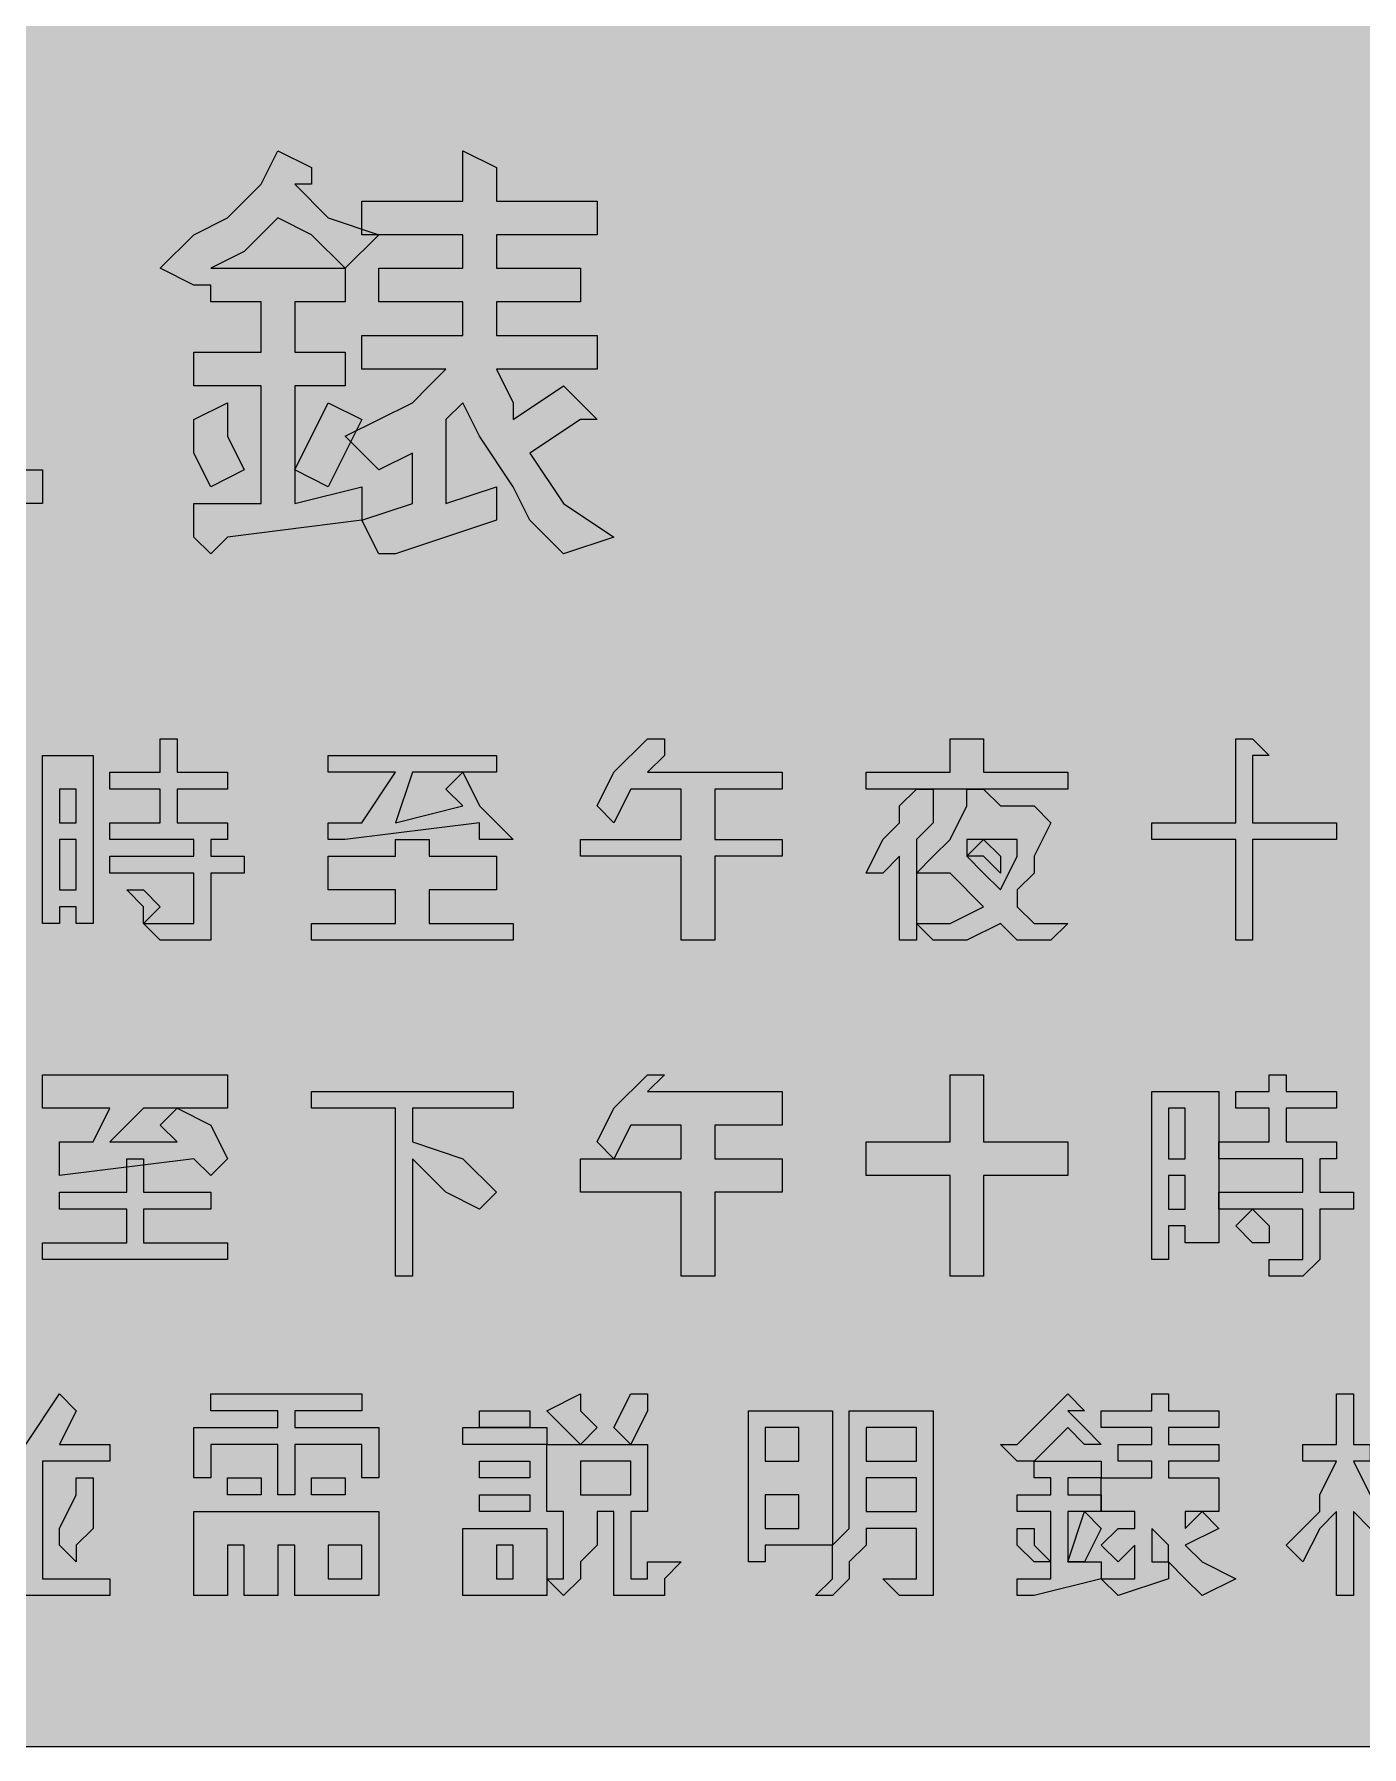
# Model space of a CAD drawing. Header units: metres. Extents: x 10 to 558, y 11 to 259.
# Drawn here: x 356 to 450.8, y 10.6 to 132.9 of the extents above; entities that cross this region are included whole.
import ezdxf

# ---------------------------------------------------------------- set-up
doc = ezdxf.new("R2010")
doc.units = ezdxf.units.M
doc.layers.add('FILL_FIREBRICK_C36B00', color=7, linetype='Continuous', true_color=0xc36b00)
doc.layers.add('FILL_WHITE_FFFFFF', color=7, linetype='Continuous', true_color=0xffffff)

msp = doc.modelspace()

# ---------------------------------------------------------------- hatches: boundary and pattern name
at = {"layer": 'FILL_FIREBRICK_C36B00', "true_color": 0xc36b00}
h = msp.add_hatch(color=7, dxfattribs=at)
h.dxf.hatch_style = 1
h.paths.add_polyline_path([(551.8, 258.91), (552.54, 258.75), (553.8, 258.21), (554.83, 257.44), (555.75, 256.56), (556.54, 256.06), (557.14, 255.47), (557.56, 254.83), (557.85, 254.16), (558.11, 252.85), (558.15, 251.76), (558.15, 17.76), (558.15, 15.36), (555.75, 12.96), (554.83, 12.08), (553.8, 11.31), (552.54, 10.77), (551.8, 10.61), (550.95, 10.56), (16.95, 10.56), (16.05, 10.58), (15.15, 10.71), (14.25, 11.07), (13.35, 11.76), (12.6, 11.91), (11.83, 12.27), (10.95, 12.96), (10.55, 13.46), (10.26, 14.05), (9.9, 15.36), (9.75, 17.76), (9.75, 251.76), (9.75, 254.16), (9.94, 255.04), (10.35, 255.81), (10.95, 256.56), (11.83, 257.25), (12.6, 257.61), (13.35, 257.76), (14.25, 258.45), (15.15, 258.81), (16.05, 258.94), (16.95, 258.96), (550.95, 258.96), (551.8, 258.91)])
at = {"layer": 'FILL_WHITE_FFFFFF', "true_color": 0xffffff}
h = msp.add_hatch(color=7, dxfattribs=at)
h.dxf.hatch_style = 1
h.paths.add_polyline_path([(344.55, 120.96), (355.35, 120.96), (355.35, 118.56), (344.55, 118.56), (344.55, 116.16), (352.95, 116.16), (352.95, 104.16), (344.55, 104.16), (344.55, 101.76), (356.55, 101.76), (356.55, 99.36), (344.55, 99.36), (344.55, 94.56), (340.95, 94.56), (340.95, 99.36), (328.95, 99.36), (328.95, 101.76), (340.95, 101.76), (340.95, 104.16), (332.55, 104.16), (332.55, 116.16), (340.95, 116.16), (340.95, 118.56), (330.15, 118.56), (330.15, 120.96), (340.95, 120.96), (340.95, 124.56), (344.55, 124.56), (344.55, 123.36), (344.55, 120.96)])
h.paths.add_polyline_path([(340.95, 111.36), (340.95, 113.76), (336.15, 113.76), (336.15, 111.36), (340.95, 111.36)], flags=16)
h.paths.add_polyline_path([(336.15, 106.56), (340.95, 106.56), (340.95, 108.96), (336.15, 108.96), (336.15, 106.56)], flags=16)
h.paths.add_polyline_path([(344.55, 113.76), (344.55, 111.36), (350.55, 111.36), (350.55, 113.76), (344.55, 113.76)], flags=16)
h.paths.add_polyline_path([(350.55, 108.96), (344.55, 108.96), (344.55, 106.56), (350.55, 106.56), (350.55, 108.96)], flags=16)
h = msp.add_hatch(color=7, dxfattribs=at)
h.dxf.hatch_style = 1
h.paths.add_polyline_path([(374.55, 113.76), (374.55, 110.16), (378.15, 110.16), (378.15, 107.76), (374.55, 107.76), (374.55, 99.36), (379.35, 100.56), (379.35, 98.16), (369.75, 96.96), (368.55, 95.76), (367.35, 96.96), (367.35, 99.36), (372.15, 99.36), (372.15, 107.76), (367.35, 107.76), (367.35, 110.16), (372.15, 110.16), (372.15, 113.76), (368.55, 113.76), (368.55, 114.96), (367.35, 114.96), (364.95, 116.16), (367.35, 118.56), (369.75, 119.76), (372.15, 122.16), (373.35, 124.56), (375.75, 123.36), (375.75, 122.16), (374.55, 122.16), (376.95, 119.76), (380.55, 118.56), (378.15, 116.16), (378.15, 113.76), (374.55, 113.76)])
h.paths.add_polyline_path([(375.75, 118.56), (373.35, 119.76), (370.95, 117.36), (368.55, 116.16), (378.15, 116.16), (375.75, 118.56)], flags=16)
h = msp.add_hatch(color=7, dxfattribs=at)
h.dxf.hatch_style = 1
h.paths.add_polyline_path([(396.15, 120.96), (396.15, 118.56), (388.95, 118.56), (388.95, 116.16), (394.95, 116.16), (394.95, 113.76), (388.95, 113.76), (388.95, 111.36), (396.15, 111.36), (396.15, 108.96), (388.95, 108.96), (390.15, 106.56), (390.15, 105.36), (393.75, 107.76), (396.15, 105.36), (394.95, 105.36), (391.35, 102.96), (393.75, 99.36), (397.35, 96.96), (393.75, 95.76), (391.35, 98.16), (390.15, 100.56), (387.75, 104.16), (386.55, 106.56), (385.35, 105.36), (385.35, 99.36), (388.95, 100.56), (388.95, 98.16), (381.75, 95.76), (380.55, 95.76), (379.35, 98.16), (382.95, 99.36), (382.95, 102.96), (380.55, 101.76), (378.15, 104.16), (380.55, 105.36), (382.95, 106.56), (384.15, 107.76), (385.35, 108.96), (379.35, 108.96), (379.35, 111.36), (386.55, 111.36), (386.55, 113.76), (380.55, 113.76), (380.55, 116.16), (386.55, 116.16), (386.55, 118.56), (379.35, 118.56), (379.35, 120.96), (386.55, 120.96), (386.55, 124.56), (388.95, 123.36), (388.95, 120.96), (396.15, 120.96)])
h = msp.add_hatch(color=7, dxfattribs=at)
h.dxf.hatch_style = 1
h.paths.add_polyline_path([(369.75, 104.16), (370.95, 101.76), (368.55, 100.56), (367.35, 102.96), (367.35, 105.36), (369.75, 106.56), (369.75, 104.16)])
h = msp.add_hatch(color=7, dxfattribs=at)
h.dxf.hatch_style = 1
h.paths.add_polyline_path([(376.95, 106.56), (379.35, 105.36), (376.95, 100.56), (374.55, 101.76), (376.95, 106.56)])
h = msp.add_hatch(color=7, dxfattribs=at)
h.dxf.hatch_style = 1
h.paths.add_polyline_path([(364.95, 78.96), (361.35, 78.96), (361.35, 80.16), (364.95, 80.16), (364.95, 82.56), (366.15, 82.56), (366.15, 81.36), (366.15, 80.16), (369.75, 80.16), (369.75, 78.96), (366.15, 78.96), (366.15, 76.56), (369.75, 76.56), (369.75, 75.36), (368.55, 75.36), (368.55, 74.16), (370.95, 74.16), (370.95, 72.96), (368.55, 72.96), (368.55, 69.36), (368.55, 68.16), (367.35, 68.16), (366.15, 68.16), (364.95, 68.16), (363.75, 69.36), (366.15, 69.36), (367.35, 69.36), (367.35, 70.56), (367.35, 72.96), (361.35, 72.96), (361.35, 74.16), (367.35, 74.16), (367.35, 75.36), (361.35, 75.36), (361.35, 76.56), (364.95, 76.56), (364.95, 78.96)])
h = msp.add_hatch(color=7, dxfattribs=at)
h.dxf.hatch_style = 1
h.paths.add_polyline_path([(397.35, 80.16), (399.75, 82.56), (400.95, 82.56), (400.95, 81.36), (399.75, 80.16), (409.35, 80.16), (409.35, 78.96), (404.55, 78.96), (404.55, 75.36), (409.35, 75.36), (409.35, 74.16), (404.55, 74.16), (404.55, 68.16), (402.15, 68.16), (402.15, 74.16), (394.95, 74.16), (394.95, 75.36), (402.15, 75.36), (402.15, 78.96), (398.55, 78.96), (397.35, 76.56), (396.15, 77.76), (397.35, 80.16)])
h = msp.add_hatch(color=7, dxfattribs=at)
h.dxf.hatch_style = 1
h.paths.add_polyline_path([(421.35, 80.16), (421.35, 82.56), (423.75, 82.56), (423.75, 81.36), (423.75, 80.16), (429.75, 80.16), (429.75, 78.96), (415.35, 78.96), (415.35, 80.16), (421.35, 80.16)])
h = msp.add_hatch(color=7, dxfattribs=at)
h.dxf.hatch_style = 1
h.paths.add_polyline_path([(444.15, 81.36), (442.95, 81.36), (442.95, 76.56), (448.95, 76.56), (448.95, 75.36), (442.95, 75.36), (442.95, 68.16), (441.75, 68.16), (441.75, 75.36), (435.75, 75.36), (435.75, 76.56), (441.75, 76.56), (441.75, 82.56), (442.95, 82.56), (444.15, 81.36)])
h = msp.add_hatch(color=7, dxfattribs=at)
h.dxf.hatch_style = 1
h.paths.add_polyline_path([(358.95, 69.36), (358.95, 70.56), (357.75, 70.56), (357.75, 69.36), (356.55, 69.36), (356.55, 81.36), (360.15, 81.36), (360.15, 69.36), (358.95, 69.36)])
h.paths.add_polyline_path([(357.75, 78.96), (357.75, 76.56), (358.95, 76.56), (358.95, 78.96), (357.75, 78.96)], flags=16)
h.paths.add_polyline_path([(358.95, 75.36), (357.75, 75.36), (357.75, 71.76), (358.95, 71.76), (358.95, 75.36)], flags=16)
h = msp.add_hatch(color=7, dxfattribs=at)
h.dxf.hatch_style = 1
h.paths.add_polyline_path([(390.15, 75.36), (387.75, 75.36), (387.75, 76.56), (378.15, 75.36), (376.95, 75.36), (376.95, 76.56), (379.35, 76.56), (381.75, 80.16), (376.95, 80.16), (376.95, 81.36), (388.95, 81.36), (388.95, 80.16), (386.55, 80.16), (387.75, 77.76), (390.15, 75.36)])
h.paths.add_polyline_path([(382.95, 80.16), (381.75, 76.56), (386.55, 77.76), (385.35, 78.96), (386.55, 80.16), (382.95, 80.16)], flags=16)
h = msp.add_hatch(color=7, dxfattribs=at)
h.dxf.hatch_style = 1
h.paths.add_polyline_path([(420.15, 77.76), (420.15, 76.56), (418.95, 75.36), (418.95, 68.16), (417.75, 68.16), (417.75, 74.16), (416.55, 72.96), (415.35, 72.96), (416.55, 75.36), (417.75, 76.56), (417.75, 77.76), (418.95, 78.96), (420.15, 78.96), (420.15, 77.76)])
h = msp.add_hatch(color=7, dxfattribs=at)
h.dxf.hatch_style = 1
h.paths.add_polyline_path([(427.35, 72.96), (426.15, 71.76), (426.15, 70.56), (427.35, 69.36), (429.75, 69.36), (428.55, 68.16), (426.15, 68.16), (424.95, 69.36), (422.55, 68.16), (420.15, 68.16), (418.95, 69.36), (421.35, 69.36), (423.75, 70.56), (421.35, 72.96), (420.15, 72.96), (418.95, 72.96), (420.15, 74.16), (421.35, 75.36), (422.55, 77.76), (422.55, 78.96), (423.75, 78.96), (424.95, 77.76), (427.35, 77.76), (428.55, 76.56), (427.35, 74.16), (427.35, 72.96)])
h.paths.add_polyline_path([(426.15, 74.16), (426.15, 75.36), (423.75, 75.36), (422.55, 75.36), (422.55, 74.16), (423.75, 72.96), (424.95, 71.76), (426.15, 74.16)], flags=16)
h = msp.add_hatch(color=7, dxfattribs=at)
h.dxf.hatch_style = 1
h.paths.add_polyline_path([(375.75, 69.36), (381.75, 69.36), (381.75, 71.76), (376.95, 71.76), (376.95, 74.16), (381.75, 74.16), (381.75, 75.36), (384.15, 75.36), (384.15, 74.16), (388.95, 74.16), (388.95, 71.76), (384.15, 71.76), (384.15, 69.36), (390.15, 69.36), (390.15, 68.16), (375.75, 68.16), (375.75, 69.36)])
h = msp.add_hatch(color=7, dxfattribs=at)
h.dxf.hatch_style = 1
h.paths.add_polyline_path([(424.95, 74.16), (424.95, 72.96), (423.75, 74.16), (422.55, 74.16), (423.75, 75.36), (424.95, 74.16)])
h = msp.add_hatch(color=7, dxfattribs=at)
h.dxf.hatch_style = 1
h.paths.add_polyline_path([(364.95, 70.56), (363.75, 69.36), (363.75, 70.56), (362.55, 71.76), (363.75, 71.76), (364.95, 70.56)])
h = msp.add_hatch(color=7, dxfattribs=at)
h.dxf.hatch_style = 1
h.paths.add_polyline_path([(369.75, 52.56), (368.55, 51.36), (367.35, 52.56), (357.75, 51.36), (357.75, 53.76), (360.15, 53.76), (361.35, 56.16), (356.55, 56.16), (356.55, 58.56), (369.75, 58.56), (369.75, 56.16), (366.15, 56.16), (368.55, 54.96), (369.75, 52.56)])
h.paths.add_polyline_path([(363.75, 56.16), (361.35, 53.76), (366.15, 53.76), (364.95, 54.96), (366.15, 56.16), (363.75, 56.16)], flags=16)
h = msp.add_hatch(color=7, dxfattribs=at)
h.dxf.hatch_style = 1
h.paths.add_polyline_path([(397.35, 56.16), (399.75, 58.56), (400.95, 58.56), (399.75, 57.36), (409.35, 57.36), (409.35, 54.96), (404.55, 54.96), (404.55, 52.56), (409.35, 52.56), (409.35, 50.16), (404.55, 50.16), (404.55, 44.16), (402.15, 44.16), (402.15, 50.16), (394.95, 50.16), (394.95, 52.56), (397.35, 52.56), (396.15, 53.76), (397.35, 56.16)])
h.paths.add_polyline_path([(402.15, 52.56), (402.15, 54.96), (398.55, 54.96), (397.35, 52.56), (402.15, 52.56)], flags=16)
h = msp.add_hatch(color=7, dxfattribs=at)
h.dxf.hatch_style = 1
h.paths.add_polyline_path([(423.75, 58.56), (423.75, 53.76), (429.75, 53.76), (429.75, 51.36), (423.75, 51.36), (423.75, 44.16), (421.35, 44.16), (421.35, 51.36), (415.35, 51.36), (415.35, 53.76), (421.35, 53.76), (421.35, 58.56), (422.55, 58.56), (423.75, 58.56)])
h = msp.add_hatch(color=7, dxfattribs=at)
h.dxf.hatch_style = 1
h.paths.add_polyline_path([(448.95, 57.36), (448.95, 56.16), (445.35, 56.16), (445.35, 53.76), (448.95, 53.76), (448.95, 52.56), (447.75, 52.56), (447.75, 50.16), (450.15, 50.16), (450.15, 48.96), (447.75, 48.96), (447.75, 46.56), (447.75, 45.36), (446.55, 44.16), (445.35, 44.16), (444.15, 44.16), (444.15, 45.36), (445.35, 45.36), (446.55, 45.36), (446.55, 46.56), (446.55, 48.96), (440.55, 48.96), (440.55, 50.16), (446.55, 50.16), (446.55, 52.56), (440.55, 52.56), (440.55, 53.76), (444.15, 53.76), (444.15, 56.16), (441.75, 56.16), (441.75, 57.36), (444.15, 57.36), (444.15, 58.56), (445.35, 58.56), (445.35, 57.36), (448.95, 57.36)])
h = msp.add_hatch(color=7, dxfattribs=at)
h.dxf.hatch_style = 1
h.paths.add_polyline_path([(390.15, 57.36), (390.15, 56.16), (382.95, 56.16), (382.95, 53.76), (386.55, 52.56), (388.95, 50.16), (387.75, 48.96), (385.35, 50.16), (382.95, 52.56), (382.95, 44.16), (381.75, 44.16), (381.75, 56.16), (375.75, 56.16), (375.75, 57.36), (390.15, 57.36)])
h = msp.add_hatch(color=7, dxfattribs=at)
h.dxf.hatch_style = 1
h.paths.add_polyline_path([(438.15, 46.56), (438.15, 47.76), (436.95, 47.76), (436.95, 45.36), (435.75, 45.36), (435.75, 46.56), (435.75, 57.36), (440.55, 57.36), (440.55, 46.56), (438.15, 46.56)])
h.paths.add_polyline_path([(436.95, 56.16), (436.95, 52.56), (438.15, 52.56), (438.15, 56.16), (436.95, 56.16)], flags=16)
h.paths.add_polyline_path([(438.15, 51.36), (436.95, 51.36), (436.95, 48.96), (438.15, 48.96), (438.15, 51.36)], flags=16)
h = msp.add_hatch(color=7, dxfattribs=at)
h.dxf.hatch_style = 1
h.paths.add_polyline_path([(356.55, 46.56), (362.55, 46.56), (362.55, 48.96), (357.75, 48.96), (357.75, 50.16), (362.55, 50.16), (362.55, 52.56), (363.75, 52.56), (363.75, 51.36), (363.75, 50.16), (368.55, 50.16), (368.55, 48.96), (363.75, 48.96), (363.75, 46.56), (369.75, 46.56), (369.75, 45.36), (356.55, 45.36), (356.55, 46.56)])
h = msp.add_hatch(color=7, dxfattribs=at)
h.dxf.hatch_style = 1
h.paths.add_polyline_path([(444.15, 47.76), (444.15, 46.56), (442.95, 46.56), (441.75, 47.76), (442.95, 48.96), (444.15, 47.76)])
h = msp.add_hatch(color=7, dxfattribs=at)
h.dxf.hatch_style = 1
h.paths.add_polyline_path([(357.75, 32.16), (361.35, 32.16), (361.35, 30.96), (356.55, 30.96), (356.55, 22.56), (361.35, 22.56), (361.35, 21.36), (346.95, 21.36), (346.95, 22.56), (351.75, 22.56), (351.75, 30.96), (346.95, 30.96), (346.95, 32.16), (351.75, 32.16), (355.35, 32.16), (357.75, 35.76), (358.95, 34.56), (357.75, 32.16)])
h.paths.add_polyline_path([(355.35, 30.96), (352.95, 30.96), (352.95, 22.56), (355.35, 22.56), (355.35, 30.96)], flags=16)
h = msp.add_hatch(color=7, dxfattribs=at)
h.dxf.hatch_style = 1
h.paths.add_polyline_path([(380.55, 33.36), (380.55, 29.76), (379.35, 29.76), (379.35, 32.16), (374.55, 32.16), (374.55, 28.56), (373.35, 28.56), (373.35, 32.16), (368.55, 32.16), (368.55, 29.76), (367.35, 29.76), (367.35, 33.36), (373.35, 33.36), (373.35, 34.56), (368.55, 34.56), (368.55, 35.76), (379.35, 35.76), (379.35, 34.56), (374.55, 34.56), (374.55, 33.36), (380.55, 33.36)])
h = msp.add_hatch(color=7, dxfattribs=at)
h.dxf.hatch_style = 1
h.paths.add_polyline_path([(392.55, 34.56), (394.95, 35.76), (394.95, 34.56), (396.15, 33.36), (394.95, 32.16), (392.55, 34.56)])
h = msp.add_hatch(color=7, dxfattribs=at)
h.dxf.hatch_style = 1
h.paths.add_polyline_path([(398.55, 35.76), (399.75, 35.76), (399.75, 34.56), (398.55, 32.16), (397.35, 33.36), (398.55, 35.76)])
h = msp.add_hatch(color=7, dxfattribs=at)
h.dxf.hatch_style = 1
h.paths.add_polyline_path([(426.15, 32.16), (427.35, 33.36), (428.55, 34.56), (429.75, 35.76), (430.95, 34.56), (429.75, 34.56), (430.95, 33.36), (432.15, 32.16), (430.95, 32.16), (429.75, 33.36), (428.55, 32.16), (427.35, 30.96), (426.15, 30.96), (424.95, 32.16), (426.15, 32.16)])
h = msp.add_hatch(color=7, dxfattribs=at)
h.dxf.hatch_style = 1
h.paths.add_polyline_path([(432.15, 29.76), (435.75, 29.76), (435.75, 30.96), (433.35, 30.96), (433.35, 32.16), (435.75, 32.16), (435.75, 33.36), (432.15, 33.36), (432.15, 34.56), (435.75, 34.56), (435.75, 35.76), (436.95, 35.76), (436.95, 34.56), (440.55, 34.56), (440.55, 33.36), (436.95, 33.36), (436.95, 32.16), (440.55, 32.16), (440.55, 30.96), (436.95, 30.96), (436.95, 29.76), (440.55, 29.76), (440.55, 27.36), (439.35, 27.36), (440.55, 26.16), (438.15, 24.96), (439.35, 23.76), (441.75, 22.56), (439.35, 21.36), (438.15, 22.56), (436.95, 23.76), (436.95, 22.56), (433.35, 21.36), (432.15, 22.56), (434.55, 22.56), (434.55, 24.96), (433.35, 23.76), (432.15, 24.96), (433.35, 26.16), (434.55, 26.16), (434.55, 27.36), (432.15, 27.36), (432.15, 29.76)])
h.paths.add_polyline_path([(438.15, 27.36), (438.15, 26.16), (439.35, 27.36), (438.15, 27.36)], flags=16)
h.paths.add_polyline_path([(436.95, 24.96), (435.75, 26.16), (435.75, 23.76), (436.95, 23.76), (436.95, 24.96)], flags=16)
h = msp.add_hatch(color=7, dxfattribs=at)
h.dxf.hatch_style = 1
h.paths.add_polyline_path([(448.95, 21.36), (448.95, 27.36), (447.75, 26.16), (446.55, 23.76), (445.35, 24.96), (446.55, 26.16), (447.75, 27.36), (447.75, 28.56), (448.95, 30.96), (446.55, 30.96), (446.55, 32.16), (448.95, 32.16), (448.95, 35.76), (450.15, 35.76), (450.15, 34.56), (450.15, 32.16), (451.35, 32.16), (451.35, 30.96), (450.15, 30.96), (451.35, 28.56), (452.55, 27.36), (451.35, 26.16), (450.15, 27.36), (450.15, 21.36), (448.95, 21.36)])
h = msp.add_hatch(color=7, dxfattribs=at)
h.dxf.hatch_style = 1
h.paths.add_polyline_path([(391.35, 34.56), (391.35, 33.36), (387.75, 33.36), (387.75, 34.56), (391.35, 34.56)])
h = msp.add_hatch(color=7, dxfattribs=at)
h.dxf.hatch_style = 1
h.paths.add_polyline_path([(410.55, 24.96), (408.15, 24.96), (408.15, 23.76), (406.95, 23.76), (406.95, 34.56), (412.95, 34.56), (412.95, 24.96), (410.55, 24.96)])
h.paths.add_polyline_path([(408.15, 33.36), (408.15, 30.96), (410.55, 30.96), (410.55, 33.36), (408.15, 33.36)], flags=16)
h.paths.add_polyline_path([(410.55, 28.56), (408.15, 28.56), (408.15, 26.16), (410.55, 26.16), (410.55, 28.56)], flags=16)
h = msp.add_hatch(color=7, dxfattribs=at)
h.dxf.hatch_style = 1
h.paths.add_polyline_path([(420.15, 22.56), (420.15, 21.36), (418.95, 21.36), (417.75, 21.36), (416.55, 22.56), (418.95, 22.56), (418.95, 23.76), (418.95, 26.16), (415.35, 26.16), (415.35, 24.96), (414.15, 23.76), (414.15, 22.56), (412.95, 21.36), (411.75, 21.36), (412.95, 22.56), (412.95, 24.96), (414.15, 26.16), (414.15, 27.36), (414.15, 34.56), (420.15, 34.56), (420.15, 23.76), (420.15, 22.56)])
h.paths.add_polyline_path([(415.35, 33.36), (415.35, 30.96), (418.95, 30.96), (418.95, 33.36), (415.35, 33.36)], flags=16)
h.paths.add_polyline_path([(418.95, 29.76), (415.35, 29.76), (415.35, 27.36), (418.95, 27.36), (418.95, 29.76)], flags=16)
h = msp.add_hatch(color=7, dxfattribs=at)
h.dxf.hatch_style = 1
h.paths.add_polyline_path([(392.55, 33.36), (392.55, 32.16), (386.55, 32.16), (386.55, 33.36), (392.55, 33.36)])
h = msp.add_hatch(color=7, dxfattribs=at)
h.dxf.hatch_style = 1
h.paths.add_polyline_path([(399.75, 32.16), (399.75, 27.36), (398.55, 27.36), (398.55, 23.76), (398.55, 22.56), (399.75, 22.56), (399.75, 23.76), (402.15, 23.76), (400.95, 22.56), (400.95, 21.36), (399.75, 21.36), (398.55, 21.36), (397.35, 21.36), (397.35, 22.56), (397.35, 23.76), (397.35, 27.36), (396.15, 27.36), (396.15, 24.96), (394.95, 23.76), (394.95, 22.56), (393.75, 21.36), (392.55, 22.56), (393.75, 22.56), (393.75, 23.76), (393.75, 24.96), (393.75, 27.36), (392.55, 27.36), (392.55, 32.16), (399.75, 32.16)])
h.paths.add_polyline_path([(398.55, 30.96), (394.95, 30.96), (394.95, 28.56), (398.55, 28.56), (398.55, 30.96)], flags=16)
h = msp.add_hatch(color=7, dxfattribs=at)
h.dxf.hatch_style = 1
h.paths.add_polyline_path([(391.35, 30.96), (391.35, 29.76), (387.75, 29.76), (387.75, 30.96), (391.35, 30.96)])
h = msp.add_hatch(color=7, dxfattribs=at)
h.dxf.hatch_style = 1
h.paths.add_polyline_path([(429.75, 29.76), (429.75, 28.56), (432.15, 28.56), (432.15, 27.36), (429.75, 27.36), (429.75, 23.76), (432.15, 23.76), (432.15, 22.56), (427.35, 21.36), (426.15, 21.36), (426.15, 22.56), (428.55, 22.56), (428.55, 27.36), (426.15, 27.36), (426.15, 28.56), (428.55, 28.56), (428.55, 29.76), (427.35, 29.76), (427.35, 30.96), (432.15, 30.96), (432.15, 29.76), (429.75, 29.76)])
h = msp.add_hatch(color=7, dxfattribs=at)
h.dxf.hatch_style = 1
h.paths.add_polyline_path([(357.75, 26.16), (358.95, 28.56), (358.95, 29.76), (360.15, 29.76), (360.15, 28.56), (360.15, 27.36), (360.15, 26.16), (358.95, 24.96), (358.95, 23.76), (357.75, 24.96), (357.75, 26.16)])
h = msp.add_hatch(color=7, dxfattribs=at)
h.dxf.hatch_style = 1
h.paths.add_polyline_path([(372.15, 29.76), (372.15, 28.56), (369.75, 28.56), (369.75, 29.76), (372.15, 29.76)])
h = msp.add_hatch(color=7, dxfattribs=at)
h.dxf.hatch_style = 1
h.paths.add_polyline_path([(378.15, 29.76), (378.15, 28.56), (375.75, 28.56), (375.75, 29.76), (378.15, 29.76)])
h = msp.add_hatch(color=7, dxfattribs=at)
h.dxf.hatch_style = 1
h.paths.add_polyline_path([(391.35, 28.56), (391.35, 27.36), (387.75, 27.36), (387.75, 28.56), (391.35, 28.56)])
h = msp.add_hatch(color=7, dxfattribs=at)
h.dxf.hatch_style = 1
h.paths.add_polyline_path([(379.35, 21.36), (378.15, 21.36), (376.95, 21.36), (374.55, 21.36), (374.55, 24.96), (373.35, 24.96), (373.35, 21.36), (370.95, 21.36), (370.95, 24.96), (369.75, 24.96), (369.75, 21.36), (367.35, 21.36), (367.35, 26.16), (367.35, 27.36), (380.55, 27.36), (380.55, 26.16), (380.55, 22.56), (380.55, 21.36), (379.35, 21.36)])
h.paths.add_polyline_path([(379.35, 23.76), (379.35, 24.96), (376.95, 24.96), (376.95, 22.56), (378.15, 22.56), (379.35, 22.56), (379.35, 23.76)], flags=16)
h = msp.add_hatch(color=7, dxfattribs=at)
h.dxf.hatch_style = 1
h.paths.add_polyline_path([(430.95, 27.36), (432.15, 26.16), (430.95, 23.76), (429.75, 23.76), (430.95, 27.36)])
h = msp.add_hatch(color=7, dxfattribs=at)
h.dxf.hatch_style = 1
h.paths.add_polyline_path([(392.55, 26.16), (392.55, 21.36), (390.15, 21.36), (388.95, 21.36), (386.55, 21.36), (386.55, 26.16), (392.55, 26.16)])
h.paths.add_polyline_path([(390.15, 24.96), (388.95, 24.96), (388.95, 22.56), (390.15, 22.56), (390.15, 24.96)], flags=16)
h = msp.add_hatch(color=7, dxfattribs=at)
h.dxf.hatch_style = 1
h.paths.add_polyline_path([(427.35, 24.96), (428.55, 23.76), (427.35, 23.76), (426.15, 24.96), (426.15, 26.16), (427.35, 26.16), (427.35, 24.96)])

# ---------------------------------------------------------------- linework, layer by layer
at = {"layer": 'FILL_FIREBRICK_C36B00', "lineweight": 0, "true_color": 0xc36b00}
msp.add_lwpolyline([(16.95, 258.96), (550.95, 258.96), (551.8, 258.91), (552.54, 258.75), (553.8, 258.21), (554.83, 257.44), (555.75, 256.56), (556.54, 256.06), (557.14, 255.47), (557.56, 254.83), (557.85, 254.16), (558.11, 252.85), (558.15, 251.76), (558.15, 17.76), (558.15, 15.36), (555.75, 12.96), (554.83, 12.08), (553.8, 11.31), (552.54, 10.77), (551.8, 10.61), (550.95, 10.56), (16.95, 10.56)], dxfattribs=at)
at = {"layer": 'FILL_WHITE_FFFFFF', "lineweight": 0, "true_color": 0xffffff}
for points in [[(374.55, 113.76), (374.55, 110.16), (378.15, 110.16), (378.15, 107.76), (374.55, 107.76), (374.55, 99.36), (379.35, 100.56), (379.35, 98.16), (369.75, 96.96), (368.55, 95.76), (367.35, 96.96), (367.35, 99.36), (372.15, 99.36), (372.15, 107.76), (367.35, 107.76), (367.35, 110.16), (372.15, 110.16), (372.15, 113.76), (368.55, 113.76), (368.55, 114.96), (367.35, 114.96), (364.95, 116.16), (367.35, 118.56), (369.75, 119.76), (372.15, 122.16), (373.35, 124.56), (375.75, 123.36), (375.75, 122.16), (374.55, 122.16), (376.95, 119.76), (380.55, 118.56), (378.15, 116.16), (378.15, 113.76)], [(396.15, 120.96), (396.15, 118.56), (388.95, 118.56), (388.95, 116.16), (394.95, 116.16), (394.95, 113.76), (388.95, 113.76), (388.95, 111.36), (396.15, 111.36), (396.15, 108.96), (388.95, 108.96), (390.15, 106.56), (390.15, 105.36), (393.75, 107.76), (396.15, 105.36), (394.95, 105.36), (391.35, 102.96), (393.75, 99.36), (397.35, 96.96), (393.75, 95.76), (391.35, 98.16), (390.15, 100.56), (387.75, 104.16), (386.55, 106.56), (385.35, 105.36), (385.35, 99.36), (388.95, 100.56), (388.95, 98.16), (381.75, 95.76), (380.55, 95.76), (379.35, 98.16), (382.95, 99.36), (382.95, 102.96), (380.55, 101.76), (378.15, 104.16), (380.55, 105.36), (382.95, 106.56), (384.15, 107.76), (385.35, 108.96), (379.35, 108.96), (379.35, 111.36), (386.55, 111.36), (386.55, 113.76), (380.55, 113.76), (380.55, 116.16), (386.55, 116.16), (386.55, 118.56), (379.35, 118.56), (379.35, 120.96), (386.55, 120.96), (386.55, 124.56), (388.95, 123.36), (388.95, 120.96)], [(375.75, 118.56), (373.35, 119.76), (370.95, 117.36), (368.55, 116.16), (378.15, 116.16)], [(369.75, 104.16), (370.95, 101.76), (368.55, 100.56), (367.35, 102.96), (367.35, 105.36), (369.75, 106.56)], [(376.95, 106.56), (379.35, 105.36), (376.95, 100.56), (374.55, 101.76)], [(364.95, 78.96), (361.35, 78.96), (361.35, 80.16), (364.95, 80.16), (364.95, 82.56), (366.15, 82.56), (366.15, 81.36), (366.15, 80.16), (369.75, 80.16), (369.75, 78.96), (366.15, 78.96), (366.15, 76.56), (369.75, 76.56), (369.75, 75.36), (368.55, 75.36), (368.55, 74.16), (370.95, 74.16), (370.95, 72.96), (368.55, 72.96), (368.55, 69.36), (368.55, 68.16), (367.35, 68.16), (366.15, 68.16), (364.95, 68.16), (363.75, 69.36), (366.15, 69.36), (367.35, 69.36), (367.35, 70.56), (367.35, 72.96), (361.35, 72.96), (361.35, 74.16), (367.35, 74.16), (367.35, 75.36), (361.35, 75.36), (361.35, 76.56), (364.95, 76.56)], [(397.35, 80.16), (399.75, 82.56), (400.95, 82.56), (400.95, 81.36), (399.75, 80.16), (409.35, 80.16), (409.35, 78.96), (404.55, 78.96), (404.55, 75.36), (409.35, 75.36), (409.35, 74.16), (404.55, 74.16), (404.55, 68.16), (402.15, 68.16), (402.15, 74.16), (394.95, 74.16), (394.95, 75.36), (402.15, 75.36), (402.15, 78.96), (398.55, 78.96), (397.35, 76.56), (396.15, 77.76)], [(421.35, 80.16), (421.35, 82.56), (423.75, 82.56), (423.75, 81.36), (423.75, 80.16), (429.75, 80.16), (429.75, 78.96), (415.35, 78.96), (415.35, 80.16)], [(444.15, 81.36), (442.95, 81.36), (442.95, 76.56), (448.95, 76.56), (448.95, 75.36), (442.95, 75.36), (442.95, 68.16), (441.75, 68.16), (441.75, 75.36), (435.75, 75.36), (435.75, 76.56), (441.75, 76.56), (441.75, 82.56), (442.95, 82.56)], [(358.95, 69.36), (358.95, 70.56), (357.75, 70.56), (357.75, 69.36), (356.55, 69.36), (356.55, 81.36), (360.15, 81.36), (360.15, 69.36)], [(390.15, 75.36), (387.75, 75.36), (387.75, 76.56), (378.15, 75.36), (376.95, 75.36), (376.95, 76.56), (379.35, 76.56), (381.75, 80.16), (376.95, 80.16), (376.95, 81.36), (388.95, 81.36), (388.95, 80.16), (386.55, 80.16), (387.75, 77.76)], [(382.95, 80.16), (381.75, 76.56), (386.55, 77.76), (385.35, 78.96), (386.55, 80.16)], [(357.75, 78.96), (357.75, 76.56), (358.95, 76.56), (358.95, 78.96)], [(420.15, 77.76), (420.15, 76.56), (418.95, 75.36), (418.95, 68.16), (417.75, 68.16), (417.75, 74.16), (416.55, 72.96), (415.35, 72.96), (416.55, 75.36), (417.75, 76.56), (417.75, 77.76), (418.95, 78.96), (420.15, 78.96)], [(427.35, 72.96), (426.15, 71.76), (426.15, 70.56), (427.35, 69.36), (429.75, 69.36), (428.55, 68.16), (426.15, 68.16), (424.95, 69.36), (422.55, 68.16), (420.15, 68.16), (418.95, 69.36), (421.35, 69.36), (423.75, 70.56), (421.35, 72.96), (420.15, 72.96), (418.95, 72.96), (420.15, 74.16), (421.35, 75.36), (422.55, 77.76), (422.55, 78.96), (423.75, 78.96), (424.95, 77.76), (427.35, 77.76), (428.55, 76.56), (427.35, 74.16)], [(358.95, 75.36), (357.75, 75.36), (357.75, 71.76), (358.95, 71.76)], [(375.75, 69.36), (381.75, 69.36), (381.75, 71.76), (376.95, 71.76), (376.95, 74.16), (381.75, 74.16), (381.75, 75.36), (384.15, 75.36), (384.15, 74.16), (388.95, 74.16), (388.95, 71.76), (384.15, 71.76), (384.15, 69.36), (390.15, 69.36), (390.15, 68.16), (375.75, 68.16)], [(426.15, 74.16), (426.15, 75.36), (423.75, 75.36), (422.55, 75.36), (422.55, 74.16), (423.75, 72.96), (424.95, 71.76)], [(424.95, 74.16), (424.95, 72.96), (423.75, 74.16), (422.55, 74.16), (423.75, 75.36)], [(364.95, 70.56), (363.75, 69.36), (363.75, 70.56), (362.55, 71.76), (363.75, 71.76)], [(369.75, 52.56), (368.55, 51.36), (367.35, 52.56), (357.75, 51.36), (357.75, 53.76), (360.15, 53.76), (361.35, 56.16), (356.55, 56.16), (356.55, 58.56), (369.75, 58.56), (369.75, 56.16), (366.15, 56.16), (368.55, 54.96)], [(397.35, 56.16), (399.75, 58.56), (400.95, 58.56), (399.75, 57.36), (409.35, 57.36), (409.35, 54.96), (404.55, 54.96), (404.55, 52.56), (409.35, 52.56), (409.35, 50.16), (404.55, 50.16), (404.55, 44.16), (402.15, 44.16), (402.15, 50.16), (394.95, 50.16), (394.95, 52.56), (397.35, 52.56), (396.15, 53.76)], [(423.75, 58.56), (423.75, 53.76), (429.75, 53.76), (429.75, 51.36), (423.75, 51.36), (423.75, 44.16), (421.35, 44.16), (421.35, 51.36), (415.35, 51.36), (415.35, 53.76), (421.35, 53.76), (421.35, 58.56), (422.55, 58.56)], [(448.95, 57.36), (448.95, 56.16), (445.35, 56.16), (445.35, 53.76), (448.95, 53.76), (448.95, 52.56), (447.75, 52.56), (447.75, 50.16), (450.15, 50.16), (450.15, 48.96), (447.75, 48.96), (447.75, 46.56), (447.75, 45.36), (446.55, 44.16), (445.35, 44.16), (444.15, 44.16), (444.15, 45.36), (445.35, 45.36), (446.55, 45.36), (446.55, 46.56), (446.55, 48.96), (440.55, 48.96), (440.55, 50.16), (446.55, 50.16), (446.55, 52.56), (440.55, 52.56), (440.55, 53.76), (444.15, 53.76), (444.15, 56.16), (441.75, 56.16), (441.75, 57.36), (444.15, 57.36), (444.15, 58.56), (445.35, 58.56), (445.35, 57.36)], [(390.15, 57.36), (390.15, 56.16), (382.95, 56.16), (382.95, 53.76), (386.55, 52.56), (388.95, 50.16), (387.75, 48.96), (385.35, 50.16), (382.95, 52.56), (382.95, 44.16), (381.75, 44.16), (381.75, 56.16), (375.75, 56.16), (375.75, 57.36)], [(438.15, 46.56), (438.15, 47.76), (436.95, 47.76), (436.95, 45.36), (435.75, 45.36), (435.75, 46.56), (435.75, 57.36), (440.55, 57.36), (440.55, 46.56)], [(363.75, 56.16), (361.35, 53.76), (366.15, 53.76), (364.95, 54.96), (366.15, 56.16)], [(436.95, 56.16), (436.95, 52.56), (438.15, 52.56), (438.15, 56.16)], [(402.15, 52.56), (402.15, 54.96), (398.55, 54.96), (397.35, 52.56)], [(356.55, 46.56), (362.55, 46.56), (362.55, 48.96), (357.75, 48.96), (357.75, 50.16), (362.55, 50.16), (362.55, 52.56), (363.75, 52.56), (363.75, 51.36), (363.75, 50.16), (368.55, 50.16), (368.55, 48.96), (363.75, 48.96), (363.75, 46.56), (369.75, 46.56), (369.75, 45.36), (356.55, 45.36)], [(438.15, 51.36), (436.95, 51.36), (436.95, 48.96), (438.15, 48.96)], [(444.15, 47.76), (444.15, 46.56), (442.95, 46.56), (441.75, 47.76), (442.95, 48.96)], [(357.75, 32.16), (361.35, 32.16), (361.35, 30.96), (356.55, 30.96), (356.55, 22.56), (361.35, 22.56), (361.35, 21.36), (346.95, 21.36), (346.95, 22.56), (351.75, 22.56), (351.75, 30.96), (346.95, 30.96), (346.95, 32.16), (351.75, 32.16), (355.35, 32.16), (357.75, 35.76), (358.95, 34.56)], [(380.55, 33.36), (380.55, 29.76), (379.35, 29.76), (379.35, 32.16), (374.55, 32.16), (374.55, 28.56), (373.35, 28.56), (373.35, 32.16), (368.55, 32.16), (368.55, 29.76), (367.35, 29.76), (367.35, 33.36), (373.35, 33.36), (373.35, 34.56), (368.55, 34.56), (368.55, 35.76), (379.35, 35.76), (379.35, 34.56), (374.55, 34.56), (374.55, 33.36)], [(392.55, 34.56), (394.95, 35.76), (394.95, 34.56), (396.15, 33.36), (394.95, 32.16)], [(398.55, 35.76), (399.75, 35.76), (399.75, 34.56), (398.55, 32.16), (397.35, 33.36)], [(426.15, 32.16), (427.35, 33.36), (428.55, 34.56), (429.75, 35.76), (430.95, 34.56), (429.75, 34.56), (430.95, 33.36), (432.15, 32.16), (430.95, 32.16), (429.75, 33.36), (428.55, 32.16), (427.35, 30.96), (426.15, 30.96), (424.95, 32.16)], [(432.15, 29.76), (435.75, 29.76), (435.75, 30.96), (433.35, 30.96), (433.35, 32.16), (435.75, 32.16), (435.75, 33.36), (432.15, 33.36), (432.15, 34.56), (435.75, 34.56), (435.75, 35.76), (436.95, 35.76), (436.95, 34.56), (440.55, 34.56), (440.55, 33.36), (436.95, 33.36), (436.95, 32.16), (440.55, 32.16), (440.55, 30.96), (436.95, 30.96), (436.95, 29.76), (440.55, 29.76), (440.55, 27.36), (439.35, 27.36), (440.55, 26.16), (438.15, 24.96), (439.35, 23.76), (441.75, 22.56), (439.35, 21.36), (438.15, 22.56), (436.95, 23.76), (436.95, 22.56), (433.35, 21.36), (432.15, 22.56), (434.55, 22.56), (434.55, 24.96), (433.35, 23.76), (432.15, 24.96), (433.35, 26.16), (434.55, 26.16), (434.55, 27.36), (432.15, 27.36)], [(448.95, 21.36), (448.95, 27.36), (447.75, 26.16), (446.55, 23.76), (445.35, 24.96), (446.55, 26.16), (447.75, 27.36), (447.75, 28.56), (448.95, 30.96), (446.55, 30.96), (446.55, 32.16), (448.95, 32.16), (448.95, 35.76), (450.15, 35.76), (450.15, 34.56), (450.15, 32.16), (451.35, 32.16), (451.35, 30.96), (450.15, 30.96), (451.35, 28.56), (452.55, 27.36), (451.35, 26.16), (450.15, 27.36), (450.15, 21.36)], [(391.35, 34.56), (391.35, 33.36), (387.75, 33.36), (387.75, 34.56)], [(410.55, 24.96), (408.15, 24.96), (408.15, 23.76), (406.95, 23.76), (406.95, 34.56), (412.95, 34.56), (412.95, 24.96)], [(420.15, 22.56), (420.15, 21.36), (418.95, 21.36), (417.75, 21.36), (416.55, 22.56), (418.95, 22.56), (418.95, 23.76), (418.95, 26.16), (415.35, 26.16), (415.35, 24.96), (414.15, 23.76), (414.15, 22.56), (412.95, 21.36), (411.75, 21.36), (412.95, 22.56), (412.95, 24.96), (414.15, 26.16), (414.15, 27.36), (414.15, 34.56), (420.15, 34.56), (420.15, 23.76)], [(392.55, 33.36), (392.55, 32.16), (386.55, 32.16), (386.55, 33.36)], [(408.15, 33.36), (408.15, 30.96), (410.55, 30.96), (410.55, 33.36)], [(415.35, 33.36), (415.35, 30.96), (418.95, 30.96), (418.95, 33.36)], [(399.75, 32.16), (399.75, 27.36), (398.55, 27.36), (398.55, 23.76), (398.55, 22.56), (399.75, 22.56), (399.75, 23.76), (402.15, 23.76), (400.95, 22.56), (400.95, 21.36), (399.75, 21.36), (398.55, 21.36), (397.35, 21.36), (397.35, 22.56), (397.35, 23.76), (397.35, 27.36), (396.15, 27.36), (396.15, 24.96), (394.95, 23.76), (394.95, 22.56), (393.75, 21.36), (392.55, 22.56), (393.75, 22.56), (393.75, 23.76), (393.75, 24.96), (393.75, 27.36), (392.55, 27.36), (392.55, 32.16)], [(391.35, 30.96), (391.35, 29.76), (387.75, 29.76), (387.75, 30.96)], [(398.55, 30.96), (394.95, 30.96), (394.95, 28.56), (398.55, 28.56)], [(429.75, 29.76), (429.75, 28.56), (432.15, 28.56), (432.15, 27.36), (429.75, 27.36), (429.75, 23.76), (432.15, 23.76), (432.15, 22.56), (427.35, 21.36), (426.15, 21.36), (426.15, 22.56), (428.55, 22.56), (428.55, 27.36), (426.15, 27.36), (426.15, 28.56), (428.55, 28.56), (428.55, 29.76), (427.35, 29.76), (427.35, 30.96), (432.15, 30.96), (432.15, 29.76)], [(357.75, 26.16), (358.95, 28.56), (358.95, 29.76), (360.15, 29.76), (360.15, 28.56), (360.15, 27.36), (360.15, 26.16), (358.95, 24.96), (358.95, 23.76), (357.75, 24.96)], [(372.15, 29.76), (372.15, 28.56), (369.75, 28.56), (369.75, 29.76)], [(378.15, 29.76), (378.15, 28.56), (375.75, 28.56), (375.75, 29.76)], [(418.95, 29.76), (415.35, 29.76), (415.35, 27.36), (418.95, 27.36)], [(391.35, 28.56), (391.35, 27.36), (387.75, 27.36), (387.75, 28.56)], [(410.55, 28.56), (408.15, 28.56), (408.15, 26.16), (410.55, 26.16)], [(379.35, 21.36), (378.15, 21.36), (376.95, 21.36), (374.55, 21.36), (374.55, 24.96), (373.35, 24.96), (373.35, 21.36), (370.95, 21.36), (370.95, 24.96), (369.75, 24.96), (369.75, 21.36), (367.35, 21.36), (367.35, 26.16), (367.35, 27.36), (380.55, 27.36), (380.55, 26.16), (380.55, 22.56), (380.55, 21.36)], [(430.95, 27.36), (432.15, 26.16), (430.95, 23.76), (429.75, 23.76)], [(438.15, 27.36), (438.15, 26.16), (439.35, 27.36)], [(392.55, 26.16), (392.55, 21.36), (390.15, 21.36), (388.95, 21.36), (386.55, 21.36), (386.55, 26.16)], [(427.35, 24.96), (428.55, 23.76), (427.35, 23.76), (426.15, 24.96), (426.15, 26.16), (427.35, 26.16)], [(436.95, 24.96), (435.75, 26.16), (435.75, 23.76), (436.95, 23.76)], [(379.35, 23.76), (379.35, 24.96), (376.95, 24.96), (376.95, 22.56), (378.15, 22.56), (379.35, 22.56)], [(390.15, 24.96), (388.95, 24.96), (388.95, 22.56), (390.15, 22.56)]]:
    msp.add_lwpolyline(points, close=True, dxfattribs=at)
msp.add_lwpolyline([(344.55, 101.76), (356.55, 101.76), (356.55, 99.36), (344.55, 99.36)], dxfattribs=at)

doc.saveas('drawing.dxf')
